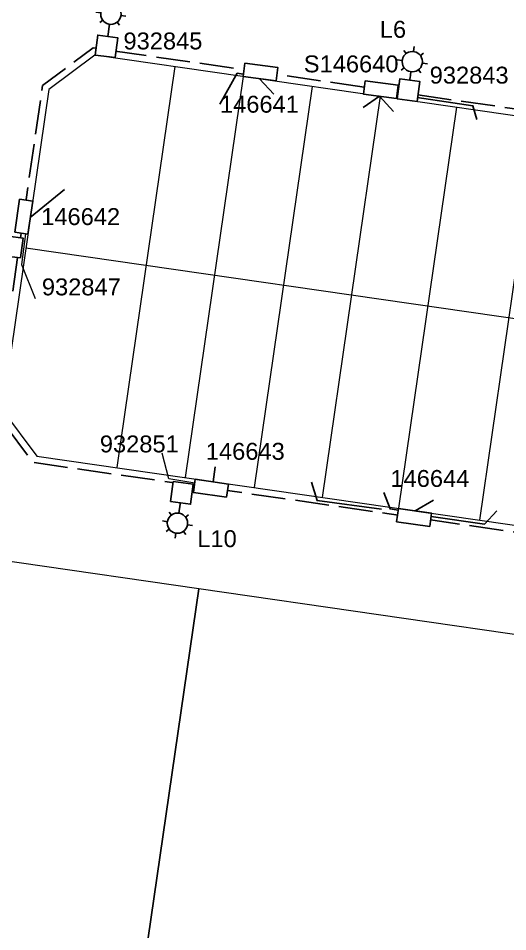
# Model space of a CAD drawing. Header units: metres. Extents: x 368 to 298975, y 411 to 6243625.
# Drawn here: x 296914.6 to 296986.9, y 6242035 to 6242170 of the extents above; entities that cross this region are included whole.
import ezdxf
from ezdxf.enums import TextEntityAlignment as Align

# ---------------------------------------------------------------- set-up
doc = ezdxf.new("R2010")
doc.units = ezdxf.units.M
doc.linetypes.add('Cable New OH', pattern=[6, 4, -2])
doc.linetypes.add('IE Trench LV', pattern=[6.5, 5, -1.5])
doc.layers.get('0').update_dxf_attribs({"color": 6})
for name, color, linetype, lineweight in [('Cadastre Developer_SP_NEW', 2, 'Continuous', 5), ('Cadastre Land Parcels_SP_EXT', 250, 'Continuous', 5), ('Cadastre Roads_SP_NEW', 2, 'Continuous', 5)]:
    doc.layers.add(name, color=color, linetype=linetype, lineweight=lineweight)
for name, color, linetype in [('Equip_LV_NEW', 2, 'Continuous'), ('Equip_SP_SL_NEW', 2, 'Continuous'), ('Mains_LV_NEW_T94', 2, 'Continuous'), ('Services_SP_NEW_UG', 2, 'Continuous'), ('SupportsUG_SP_LV_SL_NEW', 2, 'Continuous'), ('Trench_SP_NEW', 2, 'Continuous')]:
    doc.layers.add(name, color=color, linetype=linetype)
doc.styles.add('POLE_LABEL', font='arial.ttf')
doc.styles.add('SL_LABEL', font='arial.ttf')
doc.styles.get("Standard").update_dxf_attribs({"font": 'arial.ttf'})

# ---------------------------------------------------------------- blocks, each defined once
blk = doc.blocks.new('*U56')
for tag, flags, p in [('SUBURB', 9, (1.5, 0.2)), ('STREETNAME', 9, (1.5, 0)), ('Z', 1, (1.5, -0.6)), ('LOCATION', 9, (1.5, -0.2)), ('NOTES', 9, (1.5, -0.4))]:
    blk.add_attdef(tag, text='', height=0.2, dxfattribs=dict(flags=flags)).set_placement(p, align=Align.MIDDLE_LEFT)
blk.add_wipeout([(-2.47, 3), (2.47, 3), (2.47, 1.02), (-2.47, 1.02)])
at = {"lineweight": -3}
blk.add_lwpolyline([(-2.47, 3), (2.47, 3), (2.47, 1.02), (-2.47, 1.02)], close=True, dxfattribs=at)
for tag, height, flags, p in [('ASSET_NUM', 2.5, 8, (2, 4)), ('STREET_CODE', 0.2, 9, (1.5, 2)), ('OWNED_BY', 0.2, 9, (1.5, 1.8)), ('OPERATED_BY', 0.2, 9, (1.5, 1.6)), ('MAINTAINED_BY', 0.2, 9, (1.5, 1.4)), ('STATE', 0.2, 9, (1.5, 1.2)), ('SUPPORT_TYPE', 0.2, 9, (1.5, 1)), ('USAGE', 0.2, 9, (1.5, 0.8)), ('LEGEND', 0.2, 9, (1.5, 0.6)), ('PARENT', 0.2, 9, (1.5, 0.4))]:
    blk.add_attdef(tag, text='', height=height, dxfattribs=dict(flags=flags)).set_placement(p, align=Align.MIDDLE_LEFT)
blk = doc.blocks.new('COLUMN_NEW')
for tag, flags, p in [('Z', 1, (1.5, -2.8)), ('NOTES', 9, (1.5, -2.4)), ('LABEL_ALIGNMENT', 9, (1.5, -2.6))]:
    blk.add_attdef(tag, text='', height=0.2, dxfattribs=dict(flags=flags)).set_placement(p, align=Align.MIDDLE_LEFT)
blk.add_wipeout([(-1.485, -1.485), (1.485, -1.485), (1.485, 1.485), (-1.485, 1.485)])
at = {"lineweight": -3}
blk.add_lwpolyline([(-1.485, -1.485), (1.485, -1.485), (1.485, 1.485), (-1.485, 1.485)], close=True, dxfattribs=at)
for tag, height, flags, p in [('ASSET_NUM', 2.5, 8, (2, 2)), ('STREET_CODE', 0.2, 9, (1.5, 0)), ('OWNED_BY', 0.2, 9, (1.5, -0.4)), ('OPERATED_BY', 0.2, 9, (1.5, -0.6)), ('STATE', 0.2, 9, (1.5, -1)), ('COLUMN_TYPE', 0.2, 9, (1.5, -0.2)), ('USAGE', 0.2, 9, (1.5, -1.2)), ('MAINTAINED_BY', 0.2, 9, (1.5, -0.8)), ('LEGEND', 0.2, 9, (1.5, -1.4)), ('SUBURB', 0.2, 9, (1.5, -1.8)), ('STREETNAME', 0.2, 9, (1.5, -2)), ('PARENT', 0.2, 9, (1.5, -1.6)), ('LOCATION', 0.2, 9, (1.5, -2.2))]:
    blk.add_attdef(tag, text='', height=height, dxfattribs=dict(flags=flags)).set_placement(p, align=Align.MIDDLE_LEFT)
at = {"style": 'POLE_LABEL', "flags": 9}
blk.add_attdef('STRUCTURE_PLANT_NUMBER', text='', height=0.2, dxfattribs=at).set_placement((1.5, 0.242), align=Align.MIDDLE_LEFT)
blk = doc.blocks.new('*U74')
blk.add_line((0, 0), (0, 0))
for tag, p, flags in [('Z', (0, 0), 1), ('OPERATED_BY', (0, -9.61), 9)]:
    blk.add_attdef(tag, p, '', height=0.2, dxfattribs=dict(flags=flags))
at = {"style": 'SL_LABEL', "flags": 9}
blk.add_attdef('STREET_CODE', text='', height=0.2, dxfattribs=at).set_placement((0, -0.2), align=Align.MIDDLE_LEFT)
for tag, height, flags, p in [('CONSTRUCTED_VOLTAGE', 0.2, 9, (0, -0.4)), ('CONTROL_TYPE', 0.2, 9, (0, -0.6)), ('OPERATING_VOLTAGE', 0.2, 9, (0, -1.4)), ('LANTERN_PURPOSE', 0.2, 9, (0, -0.8)), ('LANTERN_TYPE', 0.2, 9, (0, -1)), ('NO_PHASES', 0.2, 9, (0, -1.2)), ('ORIENTATION', 0.2, 9, (0, -1.6)), ('OWNED_BY', 0.2, 9, (0, -1.8)), ('STATE', 0.2, 9, (0, -2)), ('CEXIST', 0.2, 9, (0, -2.4)), ('CNEW', 0.2, 9, (0, -2.6)), ('CNUMBER', 0.2, 9, (0, -2.8)), ('USAGE', 0.2, 9, (0, -2.2)), ('LNUMBER', 2.5, 8, (1.2, -2.8)), ('CREMOVE', 0.2, 9, (0, -3)), ('CREPLACE', 0.2, 9, (0, -3.2)), ('LKINGHEIGHT', 0.2, 9, (0, -3.4)), ('LBRACKET', 0.2, 9, (0, -3.6)), ('LBRACKETVOCAB', 0.2, 9, (0, -3.8)), ('LCATEGORY', 0.2, 9, (0, -4)), ('LCHARGE1', 0.2, 9, (0, -4.2)), ('LCHARGE1PERCENT', 0.2, 9, (0, -4.4)), ('LCHARGE2', 0.2, 9, (0, -4.6)), ('LCHARGE2PERCENT', 0.2, 9, (0, -4.8)), ('LCHARGE3', 0.2, 9, (0, -5)), ('LCHARGE3PERCENT', 0.2, 9, (0, -5.2)), ('LEXIST', 0.2, 9, (0, -5.4)), ('LLAMP', 0.2, 9, (0, -5.6)), ('LLAMPVOCAB', 0.2, 9, (0, -5.8)), ('LMAST', 0.2, 9, (0, -6)), ('LMASTVOCAB', 0.2, 9, (0, -6.2)), ('LNEW', 0.2, 9, (0, -6.4)), ('LANTNUMBER', 0.2, 9, (0, -6.6)), ('LOUTREACH', 0.2, 9, (0, -7)), ('LOUTREACHVOCAB', 0.2, 9, (0, -7.2)), ('LRATECODE', 0.2, 9, (0, -7.4)), ('LREMOVE', 0.2, 9, (0, -7.6)), ('LREPLACE', 0.2, 9, (0, -7.8)), ('LTYPE', 0.2, 9, (0, -8)), ('LTYPEVOCAB', 0.2, 9, (0, -8.2)), ('SUBURB', 0.2, 9, (0, -8.6)), ('STREETNAME', 0.2, 9, (0, -8.8)), ('LEGEND', 0.2, 9, (0, -8.4)), ('LOCATION', 0.2, 9, (0, -9)), ('NOTES', 0.2, 9, (0, -9.2)), ('MAINTAINED_BY', 0.2, 9, (0, -9.86))]:
    blk.add_attdef(tag, text='', height=height, dxfattribs=dict(flags=flags)).set_placement(p, align=Align.MIDDLE_LEFT)
blk.add_wipeout([(0.86, 6.43), (2.2, 5.45), (2.79, 3.9), (1.81, 2.56), (0.25, 1.86), (-1.08, 2.94), (-1.67, 4.49), (-0.69, 5.84)])
for p, q in [((-0.69, 5.84), (-0.35, 5.39)), ((0.76, 5.68), (0.86, 6.43)), ((2.2, 5.45), (1.75, 5.11)), ((-1.67, 4.49), (-0.93, 4.39)), ((-1.08, 2.94), (-0.63, 3.29)), ((0, 0), (0.36, 2.71)), ((1.81, 2.56), (1.47, 3.01)), ((2.05, 4), (2.79, 3.9))]:
    blk.add_line(p, q)
blk.add_circle((0.56, 4.2), 1.5)
at = {"style": 'SL_LABEL', "flags": 8}
blk.add_attdef('ASSET_NUM', text='', height=2.5, dxfattribs=at).set_placement((2, 2), align=Align.MIDDLE_LEFT)
blk = doc.blocks.new('*U75')
blk.add_line((0, 0), (0, 0))
for tag, p, flags in [('Z', (0, 0), 1), ('OPERATED_BY', (0, -9.61), 9)]:
    blk.add_attdef(tag, p, '', height=0.2, dxfattribs=dict(flags=flags))
at = {"style": 'SL_LABEL', "flags": 9}
blk.add_attdef('STREET_CODE', text='', height=0.2, dxfattribs=at).set_placement((0, -0.2), align=Align.MIDDLE_LEFT)
for tag, height, flags, p in [('CONSTRUCTED_VOLTAGE', 0.2, 9, (0, -0.4)), ('CONTROL_TYPE', 0.2, 9, (0, -0.6)), ('OPERATING_VOLTAGE', 0.2, 9, (0, -1.4)), ('LANTERN_PURPOSE', 0.2, 9, (0, -0.8)), ('LANTERN_TYPE', 0.2, 9, (0, -1)), ('NO_PHASES', 0.2, 9, (0, -1.2)), ('ORIENTATION', 0.2, 9, (0, -1.6)), ('OWNED_BY', 0.2, 9, (0, -1.8)), ('STATE', 0.2, 9, (0, -2)), ('CEXIST', 0.2, 9, (0, -2.4)), ('CNEW', 0.2, 9, (0, -2.6)), ('CNUMBER', 0.2, 9, (0, -2.8)), ('USAGE', 0.2, 9, (0, -2.2)), ('LNUMBER', 2.5, 8, (1.2, -2.8)), ('CREMOVE', 0.2, 9, (0, -3)), ('CREPLACE', 0.2, 9, (0, -3.2)), ('LKINGHEIGHT', 0.2, 9, (0, -3.4)), ('LBRACKET', 0.2, 9, (0, -3.6)), ('LBRACKETVOCAB', 0.2, 9, (0, -3.8)), ('LCATEGORY', 0.2, 9, (0, -4)), ('LCHARGE1', 0.2, 9, (0, -4.2)), ('LCHARGE1PERCENT', 0.2, 9, (0, -4.4)), ('LCHARGE2', 0.2, 9, (0, -4.6)), ('LCHARGE2PERCENT', 0.2, 9, (0, -4.8)), ('LCHARGE3', 0.2, 9, (0, -5)), ('LCHARGE3PERCENT', 0.2, 9, (0, -5.2)), ('LEXIST', 0.2, 9, (0, -5.4)), ('LLAMP', 0.2, 9, (0, -5.6)), ('LLAMPVOCAB', 0.2, 9, (0, -5.8)), ('LMAST', 0.2, 9, (0, -6)), ('LMASTVOCAB', 0.2, 9, (0, -6.2)), ('LNEW', 0.2, 9, (0, -6.4)), ('LANTNUMBER', 0.2, 9, (0, -6.6)), ('LOUTREACH', 0.2, 9, (0, -7)), ('LOUTREACHVOCAB', 0.2, 9, (0, -7.2)), ('LRATECODE', 0.2, 9, (0, -7.4)), ('LREMOVE', 0.2, 9, (0, -7.6)), ('LREPLACE', 0.2, 9, (0, -7.8)), ('LTYPE', 0.2, 9, (0, -8)), ('LTYPEVOCAB', 0.2, 9, (0, -8.2)), ('SUBURB', 0.2, 9, (0, -8.6)), ('STREETNAME', 0.2, 9, (0, -8.8)), ('LEGEND', 0.2, 9, (0, -8.4)), ('LOCATION', 0.2, 9, (0, -9)), ('NOTES', 0.2, 9, (0, -9.2)), ('MAINTAINED_BY', 0.2, 9, (0, -9.86))]:
    blk.add_attdef(tag, text='', height=height, dxfattribs=dict(flags=flags)).set_placement(p, align=Align.MIDDLE_LEFT)
blk.add_wipeout([(0.98, 6.98), (2.31, 6), (2.89, 4.44), (1.91, 3.11), (0.34, 2.42), (-0.98, 3.51), (-1.56, 5.06), (-0.58, 6.4)])
for p, q in [((0.87, 6.24), (0.98, 6.98)), ((-0.58, 6.4), (-0.24, 5.95)), ((2.31, 6), (1.86, 5.66)), ((-1.56, 5.06), (-0.82, 4.96)), ((2.15, 4.55), (2.89, 4.44)), ((-0.98, 3.51), (-0.53, 3.85)), ((0, 0), (0.46, 3.27)), ((1.91, 3.11), (1.57, 3.56))]:
    blk.add_line(p, q)
blk.add_circle((0.66, 4.75), 1.5)
at = {"style": 'SL_LABEL', "flags": 8}
blk.add_attdef('ASSET_NUM', text='', height=2.5, dxfattribs=at).set_placement((2, 2), align=Align.MIDDLE_LEFT)
blk = doc.blocks.new('*U80')
blk.add_line((0, 0), (0, 0))
at = {"style": 'SL_LABEL'}
for tag, height, flags, p in [('ASSET_NUM', 2.5, 8, (2, 2)), ('STREET_CODE', 0.2, 9, (0, -0.2))]:
    blk.add_attdef(tag, text='', height=height, dxfattribs=dict(at, flags=flags)).set_placement(p, align=Align.MIDDLE_LEFT)
for tag, p, flags in [('Z', (0, 0), 1), ('OPERATED_BY', (0, -9.61), 9)]:
    blk.add_attdef(tag, p, '', height=0.2, dxfattribs=dict(flags=flags))
at = {"flags": 9}
for tag, p in [('CONSTRUCTED_VOLTAGE', (0, -0.4)), ('CONTROL_TYPE', (0, -0.6)), ('LANTERN_PURPOSE', (0, -0.8)), ('LANTERN_TYPE', (0, -1)), ('NO_PHASES', (0, -1.2)), ('LREMOVE', (0, -7.6)), ('LREPLACE', (0, -7.8)), ('LTYPE', (0, -8)), ('LTYPEVOCAB', (0, -8.2)), ('SUBURB', (0, -8.6)), ('STREETNAME', (0, -8.8)), ('LEGEND', (0, -8.4)), ('LOCATION', (0, -9)), ('NOTES', (0, -9.2)), ('MAINTAINED_BY', (0, -9.86))]:
    blk.add_attdef(tag, text='', height=0.2, dxfattribs=at).set_placement(p, align=Align.MIDDLE_LEFT)
blk.add_wipeout([(-0.99, -6.71), (-2.32, -5.71), (-2.89, -4.15), (-1.89, -2.83), (-0.32, -2.15), (0.99, -3.25), (1.56, -4.81), (0.57, -6.14)])
for p, q in [((0, 0), (-0.44, -3)), ((-1.89, -2.83), (-1.56, -3.28)), ((0.99, -3.25), (0.54, -3.59)), ((-2.15, -4.26), (-2.89, -4.15)), ((-2.32, -5.71), (-1.87, -5.38)), ((1.56, -4.81), (0.82, -4.7)), ((-0.88, -5.97), (-0.99, -6.71)), ((0.57, -6.14), (0.23, -5.69))]:
    blk.add_line(p, q)
blk.add_circle((-0.66, -4.48), 1.5)
for tag, height, flags, p in [('OPERATING_VOLTAGE', 0.2, 9, (0, -1.4)), ('ORIENTATION', 0.2, 9, (0, -1.6)), ('OWNED_BY', 0.2, 9, (0, -1.8)), ('STATE', 0.2, 9, (0, -2)), ('CEXIST', 0.2, 9, (0, -2.4)), ('CNEW', 0.2, 9, (0, -2.6)), ('CNUMBER', 0.2, 9, (0, -2.8)), ('USAGE', 0.2, 9, (0, -2.2)), ('LNUMBER', 2.5, 8, (1.2, -2.8)), ('CREMOVE', 0.2, 9, (0, -3)), ('CREPLACE', 0.2, 9, (0, -3.2)), ('LKINGHEIGHT', 0.2, 9, (0, -3.4)), ('LBRACKET', 0.2, 9, (0, -3.6)), ('LBRACKETVOCAB', 0.2, 9, (0, -3.8)), ('LCATEGORY', 0.2, 9, (0, -4)), ('LCHARGE1', 0.2, 9, (0, -4.2)), ('LCHARGE1PERCENT', 0.2, 9, (0, -4.4)), ('LCHARGE2', 0.2, 9, (0, -4.6)), ('LCHARGE2PERCENT', 0.2, 9, (0, -4.8)), ('LCHARGE3', 0.2, 9, (0, -5)), ('LCHARGE3PERCENT', 0.2, 9, (0, -5.2)), ('LEXIST', 0.2, 9, (0, -5.4)), ('LLAMP', 0.2, 9, (0, -5.6)), ('LLAMPVOCAB', 0.2, 9, (0, -5.8)), ('LMAST', 0.2, 9, (0, -6)), ('LMASTVOCAB', 0.2, 9, (0, -6.2)), ('LNEW', 0.2, 9, (0, -6.4)), ('LANTNUMBER', 0.2, 9, (0, -6.6)), ('LOUTREACH', 0.2, 9, (0, -7)), ('LOUTREACHVOCAB', 0.2, 9, (0, -7.2)), ('LRATECODE', 0.2, 9, (0, -7.4))]:
    blk.add_attdef(tag, text='', height=height, dxfattribs=dict(flags=flags)).set_placement(p, align=Align.MIDDLE_LEFT)

msp = doc.modelspace()

# ---------------------------------------------------------------- linework, layer by layer
at = {"layer": 'Cadastre Developer_SP_NEW', "color": 2}
msp.add_line((296990.71, 6242151.29, -69.48), (296982.71, 6242095.81, -69.48), dxfattribs=at)
at = {"layer": 'Cadastre Land Parcels_SP_EXT', "linetype": 'Continuous'}
for points in [[(296941.26, 6242085.63), (296861.64, 6242097.17), (296840, 6241947.87), (296919.62, 6241936.33), (296941.26, 6242085.63)], [(297020.87, 6242074.11), (296941.26, 6242085.63), (296919.62, 6241936.33), (296999.24, 6241924.82), (297020.87, 6242074.11)]]:
    msp.add_lwpolyline(points, close=True, dxfattribs=at)
at = {"layer": 'Services_SP_NEW_UG', "color": 2, "elevation": -69.48, "flags": 128}
msp.add_lwpolyline([(296968.25, 6242097.42), (296958.74, 6242098.69), (296957.9, 6242101.43)], dxfattribs=at)
at = {"layer": 'Trench_SP_NEW', "linetype": 'IE Trench LV', "flags": 128}
msp.add_lwpolyline([(296991.42, 6242156.08), (296925.66, 6242165.6), (296918.2, 6242160.02), (296914.96, 6242137.54)], dxfattribs=at)
at = {"layer": 'Trench_SP_NEW', "linetype": 'IE Trench LV', "elevation": -69.48, "flags": 128}
msp.add_lwpolyline([(296914.51, 6242134.6), (296911.22, 6242111.79), (296916.8, 6242104.33), (297017.46, 6242089.77), (297024.97, 6242095.39)], dxfattribs=at)

# ---------------------------------------------------------------- next in the draw order: block references
at = {"layer": 'Equip_LV_NEW'}
ref = msp.add_blockref('*U56', (296950.12, 6242160.03, -69.48), dxfattribs=dict(at, rotation=352.5760535737957))
ref.add_attrib('ASSET_NUM', '146641', dxfattribs={"layer": '0', "height": 2.5}).set_placement((296944.4, 6242157.27, -69.48), align=Align.MIDDLE_LEFT)
ref = msp.add_blockref('*U56', (296967.9, 6242157.44, -69.48), dxfattribs=dict(at, rotation=352.5760535737957))
ref.add_attrib('ASSET_NUM', 'S146640', dxfattribs={"layer": '0', "height": 2.5}).set_placement((296956.78, 6242163.23, -69.48), align=Align.MIDDLE_LEFT)
ref = msp.add_blockref('*U56', (296917.42, 6242140.35, -69.48), dxfattribs=dict(at, rotation=81.49011062401551))
ref.add_attrib('ASSET_NUM', '146642', dxfattribs={"layer": '0', "height": 2.5}).set_placement((296918, 6242140.66, -69.48), align=Align.MIDDLE_LEFT)
ref = msp.add_blockref('*U56', (296943.35, 6242102.5, -69.48), dxfattribs=dict(at, rotation=171.7906858017839))
ref.add_attrib('ASSET_NUM', '146643', dxfattribs={"layer": '0', "height": 2.5}).set_placement((296942.31, 6242105.97, -69.48), align=Align.MIDDLE_LEFT)
ref = msp.add_blockref('*U56', (296973.36, 6242098.19, -69.48), dxfattribs=dict(at, rotation=171.7906858017839))
ref.add_attrib('ASSET_NUM', '146644', dxfattribs={"layer": '0', "height": 2.5}).set_placement((296969.57, 6242101.96, -69.48), align=Align.MIDDLE_LEFT)
at = {"layer": 'Equip_SP_SL_NEW', "linetype": 'Cable New OH', "lineweight": 0}
ref = msp.add_blockref('*U75', (296927.63, 6242165.82, -123.95), dxfattribs=at)
ref.add_attrib('ASSET_NUM', 'L7', dxfattribs={"layer": '0', "height": 2.5, "style": 'SL_LABEL'}).set_placement((296922.64, 6242172.26, -123.95), align=Align.MIDDLE_LEFT)

# ---------------------------------------------------------------- next in the draw order: linework, layer by layer
at = {"layer": 'Cadastre Developer_SP_NEW', "color": 2}
for p, q in [((296958.01, 6242159.9, -69.48), (296949.44, 6242100.62, -69.48)), ((296968.05, 6242158.45, -69.48), (296959.48, 6242099.17, -69.48)), ((296979.31, 6242156.82, -69.48), (296970.74, 6242097.57, -69.48))]:
    msp.add_line(p, q, dxfattribs=at)
at = {"layer": 'Mains_LV_NEW_T94', "color": 2, "elevation": -69.48, "flags": 128}
msp.add_lwpolyline([(296970.56, 6242158.7), (296981.75, 6242157.04), (296982.35, 6242155.03)], dxfattribs=at)
at = {"layer": 'Services_SP_NEW_UG', "color": 2, "elevation": -69.48, "flags": 128}
for points in [[(296947.84, 6242161.7), (296946.95, 6242161.85), (296944.4, 6242157.27)], [(296950.25, 6242161.04), (296952.33, 6242158.77)], [(296967.97, 6242158.47), (296965.54, 6242156.77)], [(296967.97, 6242158.47), (296970.04, 6242156.2)], [(296916.39, 6242140.53), (296921.42, 6242144.68)], [(296943.41, 6242101.46), (296943.68, 6242103.66)], [(296970.73, 6242097.29), (296969.52, 6242097.46), (296968.61, 6242099.88)], [(296973.22, 6242097.18), (296975.93, 6242098.74)], [(296975.6, 6242096.35), (296983.46, 6242095.22), (296985.27, 6242097.19)]]:
    msp.add_lwpolyline(points, dxfattribs=at)

# ---------------------------------------------------------------- next in the draw order: block references
at = {"layer": 'Equip_SP_SL_NEW', "linetype": 'Cable New OH', "lineweight": 0}
ref = msp.add_blockref('*U80', (296938.78, 6242099.83, -69.48), dxfattribs=at)
ref.add_attrib('ASSET_NUM', 'L10', dxfattribs={"layer": '0', "height": 2.5, "style": 'SL_LABEL'}).set_placement((296941.05, 6242093.06, -69.48), align=Align.MIDDLE_LEFT)
at = {"layer": 'SupportsUG_SP_LV_SL_NEW'}
ref = msp.add_blockref('COLUMN_NEW', (296927.63, 6242165.82, -123.95), dxfattribs=dict(at, rotation=352.4672213441961))
ref.add_attrib('ASSET_NUM', '932845', dxfattribs={"layer": '0', "height": 2.5}).set_placement((296930.15, 6242166.62, -123.95), align=Align.MIDDLE_LEFT)
ref = msp.add_blockref('COLUMN_NEW', (296913.66, 6242136.21, -69.48), dxfattribs=dict(at, rotation=82.63383229028042))
ref.add_attrib('ASSET_NUM', '932847', dxfattribs={"layer": '0', "height": 2.5}).set_placement((296918.1, 6242130.27, -69.48), align=Align.MIDDLE_LEFT)

# ---------------------------------------------------------------- next in the draw order: linework, layer by layer
at = {"layer": 'Cadastre Developer_SP_NEW', "color": 2}
msp.add_line((296999.76, 6242123.85, -69.48), (296915.75, 6242136.01, -69.48), dxfattribs=at)
at = {"layer": 'Cadastre Roads_SP_NEW', "color": 2, "elevation": -69.48, "flags": 128}
msp.add_lwpolyline([(296915.7, 6242138.1), (296915.07, 6242133.59), (296917.09, 6242128.58)], dxfattribs=at)

# ---------------------------------------------------------------- next in the draw order: block references
at = {"layer": 'Equip_SP_SL_NEW', "linetype": 'Cable New OH', "lineweight": 0}
ref = msp.add_blockref('*U74', (296972.24, 6242159.36, -123.95), dxfattribs=at)
ref.add_attrib('ASSET_NUM', 'L6', dxfattribs={"layer": '0', "height": 2.5, "style": 'SL_LABEL'}).set_placement((296968, 6242168.34, -123.95), align=Align.MIDDLE_LEFT)
at = {"layer": 'SupportsUG_SP_LV_SL_NEW'}
ref = msp.add_blockref('COLUMN_NEW', (296938.78, 6242099.83, -69.48), dxfattribs=dict(at, rotation=172.2770727940839))
ref.add_attrib('ASSET_NUM', '932851', dxfattribs={"layer": '0', "height": 2.5}).set_placement((296926.66, 6242107.06, -84.49), align=Align.MIDDLE_LEFT)

# ---------------------------------------------------------------- next in the draw order: linework, layer by layer
at = {"layer": 'Cadastre Developer_SP_NEW', "color": 2}
for p, q in [((296937.74, 6242162.84, -69.48), (296929.16, 6242103.56, -69.48)), ((296947.83, 6242161.38, -69.48), (296939.25, 6242102.1, -69.48))]:
    msp.add_line(p, q, dxfattribs=at)
at = {"layer": 'Cadastre Developer_SP_NEW', "color": 2, "elevation": -69.48, "flags": 128}
msp.add_lwpolyline([(296917.36, 6242105.26), (297017.19, 6242090.82), (297024, 6242095.9), (297030.86, 6242143.31), (297025.79, 6242150.08), (296991.35, 6242155.08)], dxfattribs=at)
at = {"layer": 'Cadastre Roads_SP_NEW', "color": 2, "elevation": -69.48, "flags": 128}
msp.add_lwpolyline([(296940.67, 6242101.28), (296936.85, 6242101.9), (296935.84, 6242105.7)], dxfattribs=at)

# ---------------------------------------------------------------- next in the draw order: block references
at = {"layer": 'SupportsUG_SP_LV_SL_NEW'}
ref = msp.add_blockref('COLUMN_NEW', (296972.24, 6242159.36, -123.95), dxfattribs=dict(at, rotation=352.4672213441961))
ref.add_attrib('ASSET_NUM', '932843', dxfattribs={"layer": '0', "height": 2.5}).set_placement((296975.37, 6242161.57, -123.95), align=Align.MIDDLE_LEFT)

# ---------------------------------------------------------------- next in the draw order: linework, layer by layer
at = {"layer": 'Cadastre Developer_SP_NEW', "color": 2, "elevation": -69.48, "flags": 128}
msp.add_lwpolyline([(296991.35, 6242155.08), (296925.93, 6242164.54), (296919.14, 6242159.47), (296912.28, 6242112.06), (296917.36, 6242105.26)], dxfattribs=at)

doc.saveas('drawing.dxf')
